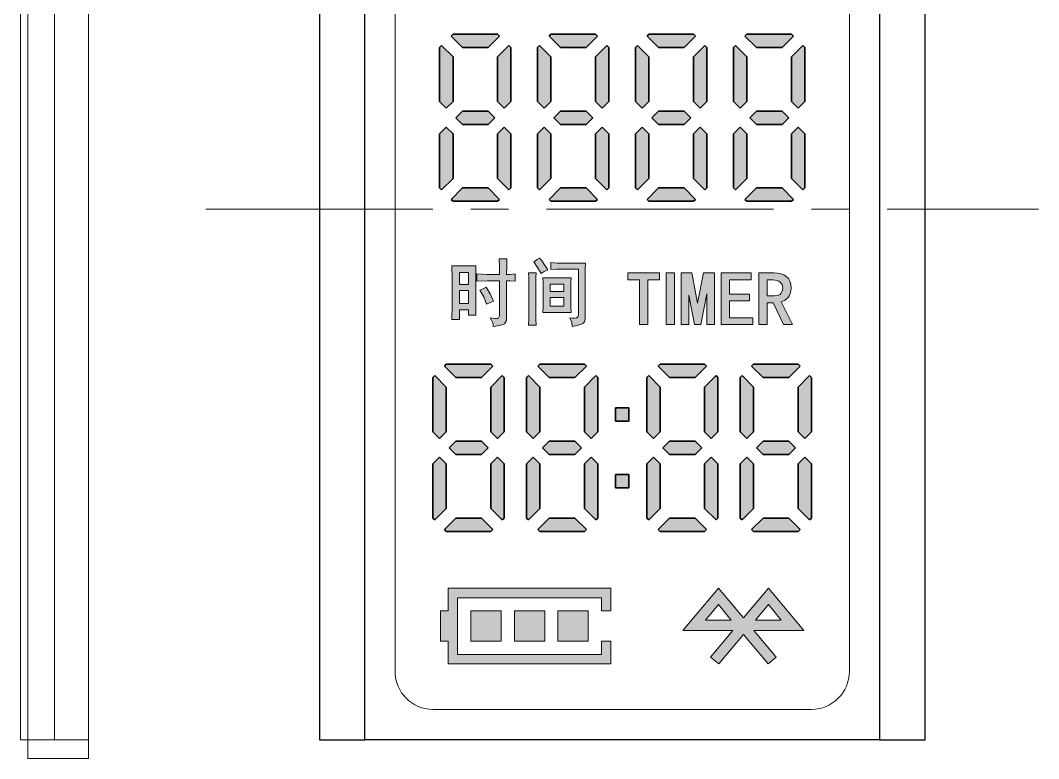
# Model space of a CAD drawing. Header units: millimetres. Extents: x -13 to 383, y -156 to 81.
# Drawn here: x 119.25 to 146.15, y 20.15 to 39.64 of the extents above; entities that cross this region are included whole.
import ezdxf

# ---------------------------------------------------------------- set-up
doc = ezdxf.new("R2010")
doc.units = ezdxf.units.MM
doc.header["$LTSCALE"] = 0.5
doc.linetypes.add('点画线', pattern=[18, 12, -2, 2, -2])
doc.layers.get('0').update_dxf_attribs({"lineweight": 18})
doc.layers.add('中心线层', color=1, linetype='点画线', lineweight=18)
doc.layers.add('粗实线层', color=7, linetype='Continuous', lineweight=35)

msp = doc.modelspace()

# ---------------------------------------------------------------- hatches: boundary and pattern name
at = {"linetype": 'Continuous', "ltscale": 0.5}
msp.add_hatch(color=4, dxfattribs=at).paths.add_polyline_path([(130.555, 24.049), (130.555, 24.507), (130.555, 24.648), (134.855, 24.648), (134.855, 24.049), (134.605, 24.049), (134.605, 24.398), (130.805, 24.398), (130.805, 23.225), (130.805, 22.9), (134.605, 22.9), (134.605, 23.249), (134.855, 23.249), (134.855, 22.65), (130.555, 22.65), (130.555, 23.249), (130.355, 23.249), (130.355, 24.049)], flags=0)
h = msp.add_hatch(color=4, dxfattribs=at)
h.paths.add_polyline_path([(137.693, 24.214), (137.693, 24.275), (137.693, 24.649), (138.353, 23.862), (139.014, 24.649), (139.014, 24.214), (138.674, 23.809), (139.014, 23.809), (139.014, 23.529), (138.633, 23.529), (139.014, 23.075), (139.014, 22.656), (139.006, 22.649), (138.353, 23.427), (137.701, 22.649), (137.693, 22.656), (137.693, 23.075), (138.074, 23.529), (137.693, 23.529), (137.693, 23.809), (138.033, 23.809)], flags=0)
h.paths.add_polyline_path([(139.353, 23.809), (139.335, 23.831), (139.014, 24.214), (139.014, 24.649), (139.953, 23.529), (139.014, 23.529), (139.014, 23.809)], flags=0)
h.paths.add_polyline_path([(136.753, 23.529), (136.898, 23.701), (137.693, 24.649), (137.693, 24.214), (137.354, 23.809), (137.693, 23.809), (137.693, 23.529)], flags=0)
h.paths.add_polyline_path([(137.486, 22.829), (137.498, 22.842), (137.693, 23.075), (137.693, 22.656)], flags=0)
h.paths.add_polyline_path([(139.014, 22.656), (139.014, 22.828), (139.014, 23.075), (139.22, 22.829)], flags=0)
h = msp.add_hatch(color=4, dxfattribs=at)
h.paths.add_polyline_path([(133.455, 23.249), (133.455, 23.758), (133.455, 24.049), (134.255, 24.049), (134.255, 23.249)], flags=0)
h.paths.add_polyline_path([(132.305, 23.249), (132.305, 23.606), (132.305, 24.049), (133.105, 24.049), (133.105, 23.249)], flags=0)
h.paths.add_polyline_path([(131.155, 23.249), (131.155, 23.584), (131.155, 24.049), (131.955, 24.049), (131.955, 23.249)], flags=0)
at = {"layer": '粗实线层', "linetype": 'Continuous'}
h = msp.add_hatch(color=4, dxfattribs=at)
h.paths.add_polyline_path([(130.932, 38.921), (130.667, 39.186), (130.631, 39.222), (130.683, 39.274), (131.859, 39.274), (131.911, 39.222), (131.61, 38.921)], flags=0)
h.paths.add_polyline_path([(131.859, 37.494), (131.859, 38.463), (131.859, 38.671), (132.161, 38.972), (132.212, 38.921), (132.212, 37.494), (132.036, 37.317)], flags=0)
h.paths.add_polyline_path([(130.932, 36.891), (130.843, 36.981), (130.756, 37.068), (130.932, 37.244), (131.61, 37.244), (131.786, 37.068), (131.61, 36.891)], flags=0)
h.paths.add_polyline_path([(130.33, 37.494), (130.33, 38.066), (130.33, 38.921), (130.382, 38.972), (130.683, 38.671), (130.683, 37.494), (130.506, 37.317)], flags=0)
h.paths.add_polyline_path([(130.33, 35.215), (130.33, 36.229), (130.33, 36.642), (130.506, 36.818), (130.683, 36.642), (130.683, 35.464), (130.382, 35.163)], flags=0)
h.paths.add_polyline_path([(130.631, 34.913), (130.805, 35.087), (130.932, 35.215), (131.61, 35.215), (131.911, 34.913), (131.859, 34.862), (130.683, 34.862)], flags=0)
h.paths.add_polyline_path([(131.859, 35.464), (131.859, 35.726), (131.859, 36.642), (132.036, 36.818), (132.212, 36.642), (132.212, 35.215), (132.161, 35.163)], flags=0)
h = msp.add_hatch(color=4, dxfattribs=at)
h.paths.add_polyline_path([(133.521, 38.921), (133.255, 39.186), (133.219, 39.222), (133.271, 39.274), (134.448, 39.274), (134.499, 39.222), (134.198, 38.921)], flags=0)
h.paths.add_polyline_path([(134.448, 37.494), (134.448, 38.463), (134.448, 38.671), (134.749, 38.972), (134.801, 38.921), (134.801, 37.494), (134.624, 37.317)], flags=0)
h.paths.add_polyline_path([(133.521, 36.891), (133.431, 36.981), (133.344, 37.068), (133.521, 37.244), (134.198, 37.244), (134.374, 37.068), (134.198, 36.891)], flags=0)
h.paths.add_polyline_path([(132.918, 37.494), (132.918, 38.066), (132.918, 38.921), (132.97, 38.972), (133.271, 38.671), (133.271, 37.494), (133.095, 37.317)], flags=0)
h.paths.add_polyline_path([(132.918, 35.215), (132.918, 36.229), (132.918, 36.642), (133.095, 36.818), (133.271, 36.642), (133.271, 35.464), (132.97, 35.163)], flags=0)
h.paths.add_polyline_path([(133.219, 34.913), (133.393, 35.087), (133.521, 35.215), (134.198, 35.215), (134.499, 34.913), (134.448, 34.862), (133.271, 34.862)], flags=0)
h.paths.add_polyline_path([(134.448, 35.464), (134.448, 35.726), (134.448, 36.642), (134.624, 36.818), (134.801, 36.642), (134.801, 35.215), (134.749, 35.163)], flags=0)
h = msp.add_hatch(color=4, dxfattribs=at)
h.paths.add_polyline_path([(136.786, 38.921), (137.051, 39.186), (137.087, 39.222), (137.036, 39.274), (135.859, 39.274), (135.808, 39.222), (136.109, 38.921)], flags=0)
h.paths.add_polyline_path([(135.859, 37.494), (135.859, 38.463), (135.859, 38.671), (135.558, 38.972), (135.506, 38.921), (135.506, 37.494), (135.683, 37.317)], flags=0)
h.paths.add_polyline_path([(136.786, 36.891), (136.876, 36.981), (136.963, 37.068), (136.786, 37.244), (136.109, 37.244), (135.932, 37.068), (136.109, 36.891)], flags=0)
h.paths.add_polyline_path([(137.389, 37.494), (137.389, 38.066), (137.389, 38.921), (137.337, 38.972), (137.036, 38.671), (137.036, 37.494), (137.212, 37.317)], flags=0)
h.paths.add_polyline_path([(137.389, 35.215), (137.389, 36.229), (137.389, 36.642), (137.212, 36.818), (137.036, 36.642), (137.036, 35.464), (137.337, 35.163)], flags=0)
h.paths.add_polyline_path([(137.087, 34.913), (136.913, 35.087), (136.786, 35.215), (136.109, 35.215), (135.808, 34.913), (135.859, 34.862), (137.036, 34.862)], flags=0)
h.paths.add_polyline_path([(135.859, 35.464), (135.859, 35.726), (135.859, 36.642), (135.683, 36.818), (135.506, 36.642), (135.506, 35.215), (135.558, 35.163)], flags=0)
h = msp.add_hatch(color=4, dxfattribs=at)
h.paths.add_polyline_path([(139.374, 38.921), (139.64, 39.186), (139.676, 39.222), (139.624, 39.274), (138.448, 39.274), (138.396, 39.222), (138.697, 38.921)], flags=0)
h.paths.add_polyline_path([(138.448, 37.494), (138.448, 38.463), (138.448, 38.671), (138.146, 38.972), (138.095, 38.921), (138.095, 37.494), (138.271, 37.317)], flags=0)
h.paths.add_polyline_path([(139.374, 36.891), (139.464, 36.981), (139.551, 37.068), (139.374, 37.244), (138.697, 37.244), (138.521, 37.068), (138.697, 36.891)], flags=0)
h.paths.add_polyline_path([(139.977, 37.494), (139.977, 38.066), (139.977, 38.921), (139.925, 38.972), (139.624, 38.671), (139.624, 37.494), (139.801, 37.317)], flags=0)
h.paths.add_polyline_path([(139.977, 35.215), (139.977, 36.229), (139.977, 36.642), (139.801, 36.818), (139.624, 36.642), (139.624, 35.464), (139.925, 35.163)], flags=0)
h.paths.add_polyline_path([(139.676, 34.913), (139.502, 35.087), (139.374, 35.215), (138.697, 35.215), (138.396, 34.913), (138.448, 34.862), (139.624, 34.862)], flags=0)
h.paths.add_polyline_path([(138.448, 35.464), (138.448, 35.726), (138.448, 36.642), (138.271, 36.818), (138.095, 36.642), (138.095, 35.215), (138.146, 35.163)], flags=0)
h = msp.add_hatch(color=4, dxfattribs=at)
h.paths.add_polyline_path([(133.445, 32.676), (133.445, 32.706), (133.445, 32.838), (133.804, 32.838), (133.796, 32.7), (133.796, 32.576), (133.796, 32.184), (133.796, 32.068), (133.804, 31.93), (133.445, 31.93), (133.445, 32.091), (133.611, 32.091), (133.611, 32.322), (133.445, 32.322), (133.445, 32.484), (133.611, 32.484), (133.611, 32.676)], flags=0)
h.paths.add_polyline_path([(133.064, 32.576), (133.064, 32.7), (133.057, 32.838), (133.445, 32.838), (133.445, 32.676), (133.249, 32.676), (133.249, 32.484), (133.445, 32.484), (133.445, 32.322), (133.249, 32.322), (133.249, 32.091), (133.445, 32.091), (133.445, 31.93), (133.057, 31.93), (133.064, 32.076), (133.064, 32.191)], flags=0)
h.paths.add_polyline_path([(133.01, 32.954), (132.927, 33.1), (132.918, 33.115), (132.818, 33.262), (132.903, 33.323), (132.972, 33.362), (133.018, 33.308), (133.064, 33.239), (133.118, 33.154), (133.188, 33.054), (133.095, 33.008)], flags=0)
h.paths.add_polyline_path([(133.265, 33.061), (133.265, 33.142), (133.265, 33.246), (133.426, 33.231), (133.445, 33.231), (133.445, 33.069), (133.426, 33.069)], flags=0)
h.paths.add_polyline_path([(133.445, 33.069), (133.445, 33.135), (133.445, 33.231), (133.588, 33.231), (134.181, 33.231), (134.173, 33.085), (134.173, 32.931), (134.173, 31.829), (134.173, 31.752), (134.158, 31.691), (134.127, 31.645), (134.081, 31.614), (133.965, 31.583), (133.834, 31.56), (133.819, 31.668), (133.773, 31.783), (133.842, 31.776), (133.896, 31.776), (133.934, 31.783), (133.958, 31.783), (133.981, 31.814), (133.996, 31.868), (133.996, 33.069), (133.596, 33.069)], flags=0)
h.paths.add_polyline_path([(132.687, 31.922), (132.687, 32.686), (132.687, 32.7), (132.687, 32.846), (132.679, 32.977), (132.88, 32.977), (132.872, 32.861), (132.872, 32.746), (132.872, 31.914), (132.872, 31.752), (132.88, 31.591), (132.679, 31.591), (132.687, 31.76)], flags=0)
h = msp.add_hatch(color=4, dxfattribs=at)
h.paths.add_polyline_path([(131.909, 32.931), (131.909, 33.086), (131.909, 33.138), (131.902, 33.346), (132.102, 33.346), (132.102, 33.146), (132.094, 32.931), (132.194, 32.931), (132.325, 32.946), (132.325, 32.753), (132.194, 32.761), (132.094, 32.761), (132.094, 31.768), (132.094, 31.714), (132.071, 31.668), (132.04, 31.629), (132.002, 31.606), (131.948, 31.591), (131.886, 31.583), (131.817, 31.568), (131.74, 31.56), (131.74, 31.614), (131.725, 31.668), (131.701, 31.722), (131.663, 31.783), (131.74, 31.776), (131.794, 31.768), (131.84, 31.768), (131.863, 31.768), (131.886, 31.776), (131.894, 31.791), (131.902, 31.814), (131.909, 31.845), (131.909, 32.761), (131.594, 32.761), (131.309, 32.753), (131.309, 32.946), (131.44, 32.938), (131.578, 32.931), (131.74, 32.931)], flags=0)
h.paths.add_polyline_path([(131.494, 32.338), (131.469, 32.382), (131.393, 32.515), (131.478, 32.553), (131.563, 32.599), (131.663, 32.415), (131.755, 32.222), (131.663, 32.191), (131.571, 32.145)], flags=0)
h.paths.add_polyline_path([(131.093, 32.669), (131.093, 32.941), (131.093, 32.984), (130.958, 32.984), (130.958, 33.154), (131.286, 33.154), (131.286, 33.008), (131.286, 32.846), (131.286, 32.676), (131.286, 32.484), (131.286, 32.291), (131.286, 32.13), (131.286, 31.983), (131.286, 31.853), (131.093, 31.853), (131.093, 31.999), (130.958, 31.999), (130.958, 32.168), (131.093, 32.168), (131.093, 32.507), (130.958, 32.507), (130.958, 32.669)], flags=0)
h.paths.add_polyline_path([(130.662, 32.815), (130.658, 32.997), (130.654, 33.154), (130.958, 33.154), (130.958, 32.984), (130.854, 32.984), (130.854, 32.669), (130.958, 32.669), (130.958, 32.507), (130.854, 32.507), (130.854, 32.168), (130.958, 32.168), (130.958, 31.999), (130.854, 31.999), (130.854, 31.745), (130.654, 31.745), (130.662, 32.114), (130.662, 32.469)], flags=0)
h = msp.add_hatch(color=4, dxfattribs=at)
h.paths.add_polyline_path([(139.384, 32.514), (139.391, 32.572), (139.392, 32.577), (139.384, 32.617), (139.376, 32.664), (139.352, 32.696), (139.329, 32.728), (139.289, 32.751), (139.25, 32.775), (139.194, 32.783), (139.171, 32.786), (139.171, 32.972), (139.258, 32.965), (139.344, 32.949), (139.423, 32.917), (139.487, 32.878), (139.542, 32.822), (139.582, 32.751), (139.605, 32.672), (139.613, 32.57), (139.605, 32.498), (139.589, 32.427), (139.566, 32.364), (139.526, 32.317), (139.439, 32.246), (139.352, 32.206), (139.653, 31.606), (139.416, 31.606), (139.171, 32.116), (139.171, 32.364), (139.179, 32.364), (139.258, 32.372), (139.321, 32.404), (139.352, 32.435), (139.368, 32.475)], flags=0)
h.paths.add_polyline_path([(138.76, 31.606), (138.76, 32.282), (138.76, 32.972), (139.171, 32.972), (139.171, 32.786), (139.131, 32.791), (138.981, 32.791), (138.981, 32.364), (139.171, 32.364), (139.171, 32.116), (139.139, 32.182), (138.981, 32.182), (138.981, 31.606)], flags=0)
h.paths.add_polyline_path([(137.764, 31.606), (137.764, 32.292), (137.764, 32.972), (138.562, 32.972), (138.562, 32.791), (137.985, 32.791), (137.985, 32.411), (138.515, 32.411), (138.515, 32.23), (137.985, 32.23), (137.985, 31.787), (138.602, 31.787), (138.602, 31.606)], flags=0)
h.paths.add_polyline_path([(137.385, 31.606), (137.385, 32.364), (137.385, 32.423), (137.374, 32.364), (137.227, 31.606), (137.061, 31.606), (136.914, 32.364), (136.911, 32.382), (136.914, 32.364), (136.911, 31.606), (136.706, 31.606), (136.706, 32.364), (136.706, 32.972), (136.99, 32.972), (137.107, 32.364), (137.144, 32.173), (137.181, 32.364), (137.298, 32.972), (137.59, 32.972), (137.59, 31.606)], flags=0)
h.paths.add_polyline_path([(136.311, 31.606), (136.311, 32.396), (136.311, 32.972), (136.532, 32.972), (136.532, 31.606)], flags=0)
h.paths.add_polyline_path([(135.608, 31.606), (135.608, 32.427), (135.608, 32.791), (135.3, 32.791), (135.3, 32.972), (136.137, 32.972), (136.137, 32.791), (135.829, 32.791), (135.829, 31.606)], flags=0)
h = msp.add_hatch(color=4, dxfattribs=at)
h.paths.add_polyline_path([(130.756, 30.207), (130.491, 30.472), (130.455, 30.508), (130.506, 30.56), (131.683, 30.56), (131.735, 30.508), (131.433, 30.207)], flags=0)
h.paths.add_polyline_path([(131.683, 28.78), (131.683, 29.749), (131.683, 29.957), (131.984, 30.259), (132.036, 30.207), (132.036, 28.78), (131.859, 28.604)], flags=0)
h.paths.add_polyline_path([(130.756, 28.178), (130.666, 28.267), (130.579, 28.354), (130.756, 28.531), (131.433, 28.531), (131.61, 28.354), (131.433, 28.178)], flags=0)
h.paths.add_polyline_path([(130.153, 28.78), (130.153, 29.352), (130.153, 30.207), (130.205, 30.259), (130.506, 29.957), (130.506, 28.78), (130.33, 28.604)], flags=0)
h.paths.add_polyline_path([(130.153, 26.501), (130.153, 27.516), (130.153, 27.928), (130.33, 28.105), (130.506, 27.928), (130.506, 26.751), (130.205, 26.449)], flags=0)
h.paths.add_polyline_path([(130.455, 26.2), (130.629, 26.374), (130.756, 26.501), (131.433, 26.501), (131.735, 26.2), (131.683, 26.148), (130.506, 26.148)], flags=0)
h.paths.add_polyline_path([(131.683, 26.751), (131.683, 27.012), (131.683, 27.928), (131.859, 28.105), (132.036, 27.928), (132.036, 26.501), (131.984, 26.449)], flags=0)
h = msp.add_hatch(color=4, dxfattribs=at)
h.paths.add_polyline_path([(133.227, 30.207), (132.961, 30.472), (132.925, 30.508), (132.977, 30.56), (134.153, 30.56), (134.205, 30.508), (133.904, 30.207)], flags=0)
h.paths.add_polyline_path([(134.153, 28.78), (134.153, 29.749), (134.153, 29.957), (134.455, 30.259), (134.506, 30.207), (134.506, 28.78), (134.33, 28.604)], flags=0)
h.paths.add_polyline_path([(133.227, 28.178), (133.137, 28.267), (133.05, 28.354), (133.227, 28.531), (133.904, 28.531), (134.08, 28.354), (133.904, 28.178)], flags=0)
h.paths.add_polyline_path([(132.624, 28.78), (132.624, 29.352), (132.624, 30.207), (132.676, 30.259), (132.977, 29.957), (132.977, 28.78), (132.801, 28.604)], flags=0)
h.paths.add_polyline_path([(132.624, 26.501), (132.624, 27.516), (132.624, 27.928), (132.801, 28.105), (132.977, 27.928), (132.977, 26.751), (132.676, 26.449)], flags=0)
h.paths.add_polyline_path([(132.925, 26.2), (133.099, 26.374), (133.227, 26.501), (133.904, 26.501), (134.205, 26.2), (134.153, 26.148), (132.977, 26.148)], flags=0)
h.paths.add_polyline_path([(134.153, 26.751), (134.153, 27.012), (134.153, 27.928), (134.33, 28.105), (134.506, 27.928), (134.506, 26.501), (134.455, 26.449)], flags=0)
h = msp.add_hatch(color=4, dxfattribs=at)
h.paths.add_polyline_path([(137.08, 30.207), (137.346, 30.472), (137.382, 30.508), (137.33, 30.56), (136.153, 30.56), (136.102, 30.508), (136.403, 30.207)], flags=0)
h.paths.add_polyline_path([(136.153, 28.78), (136.153, 29.749), (136.153, 29.957), (135.852, 30.259), (135.801, 30.207), (135.801, 28.78), (135.977, 28.604)], flags=0)
h.paths.add_polyline_path([(137.08, 28.178), (137.17, 28.267), (137.257, 28.354), (137.08, 28.531), (136.403, 28.531), (136.227, 28.354), (136.403, 28.178)], flags=0)
h.paths.add_polyline_path([(137.683, 28.78), (137.683, 29.352), (137.683, 30.207), (137.631, 30.259), (137.33, 29.957), (137.33, 28.78), (137.506, 28.604)], flags=0)
h.paths.add_polyline_path([(137.683, 26.501), (137.683, 27.516), (137.683, 27.928), (137.506, 28.105), (137.33, 27.928), (137.33, 26.751), (137.631, 26.449)], flags=0)
h.paths.add_polyline_path([(137.382, 26.2), (137.208, 26.374), (137.08, 26.501), (136.403, 26.501), (136.102, 26.2), (136.153, 26.148), (137.33, 26.148)], flags=0)
h.paths.add_polyline_path([(136.153, 26.751), (136.153, 27.012), (136.153, 27.928), (135.977, 28.105), (135.801, 27.928), (135.801, 26.501), (135.852, 26.449)], flags=0)
h = msp.add_hatch(color=4, dxfattribs=at)
h.paths.add_polyline_path([(139.551, 30.207), (139.816, 30.472), (139.852, 30.508), (139.801, 30.56), (138.624, 30.56), (138.572, 30.508), (138.874, 30.207)], flags=0)
h.paths.add_polyline_path([(138.624, 28.78), (138.624, 29.749), (138.624, 29.957), (138.323, 30.259), (138.271, 30.207), (138.271, 28.78), (138.448, 28.604)], flags=0)
h.paths.add_polyline_path([(139.551, 28.178), (139.64, 28.267), (139.727, 28.354), (139.551, 28.531), (138.874, 28.531), (138.697, 28.354), (138.874, 28.178)], flags=0)
h.paths.add_polyline_path([(140.153, 28.78), (140.153, 29.352), (140.153, 30.207), (140.102, 30.259), (139.801, 29.957), (139.801, 28.78), (139.977, 28.604)], flags=0)
h.paths.add_polyline_path([(140.153, 26.501), (140.153, 27.516), (140.153, 27.928), (139.977, 28.105), (139.801, 27.928), (139.801, 26.751), (140.102, 26.449)], flags=0)
h.paths.add_polyline_path([(139.852, 26.2), (139.678, 26.374), (139.551, 26.501), (138.874, 26.501), (138.572, 26.2), (138.624, 26.148), (139.801, 26.148)], flags=0)
h.paths.add_polyline_path([(138.624, 26.751), (138.624, 27.012), (138.624, 27.928), (138.448, 28.105), (138.271, 27.928), (138.271, 26.501), (138.323, 26.449)], flags=0)
for points in [[(134.977, 29.06), (134.977, 29.323), (134.977, 29.413), (135.33, 29.413), (135.33, 29.06)], [(134.977, 27.295), (134.977, 27.573), (134.977, 27.648), (135.33, 27.648), (135.33, 27.295)]]:
    msp.add_hatch(color=4, dxfattribs=at).paths.add_polyline_path(points, flags=0)

# ---------------------------------------------------------------- linework, layer by layer
at = {"color": 4, "linetype": 'Continuous', "ltscale": 0.5}
for p, q in [((119.253, 48.65), (119.253, 20.65)), ((119.453, 20.65), (119.453, 48.65)), ((120.153, 48.65), (120.153, 20.65)), ((121.053, 20.15), (121.053, 48.65)), ((130.555, 24.049), (130.555, 24.648)), ((134.855, 24.049), (134.855, 24.648)), ((137.693, 24.649), (136.753, 23.529)), ((137.693, 24.649), (138.353, 23.862)), ((139.014, 24.649), (138.353, 23.862)), ((139.014, 24.649), (139.953, 23.529)), ((130.805, 23.225), (130.805, 24.398)), ((130.805, 24.398), (134.605, 24.398)), ((134.605, 24.049), (134.605, 24.398)), ((137.693, 24.214), (137.354, 23.809)), ((137.693, 24.214), (138.033, 23.809)), ((139.014, 24.214), (138.674, 23.809)), ((139.014, 24.214), (139.353, 23.809)), ((130.355, 24.049), (130.555, 24.049)), ((131.155, 23.249), (131.155, 24.049)), ((131.155, 24.049), (131.955, 24.049)), ((131.955, 23.249), (131.955, 24.049)), ((132.305, 23.249), (132.305, 24.049)), ((132.305, 24.049), (133.105, 24.049)), ((133.105, 23.249), (133.105, 24.049)), ((133.455, 23.249), (133.455, 24.049)), ((133.455, 24.049), (134.255, 24.049)), ((134.255, 23.249), (134.255, 24.049)), ((134.605, 24.049), (134.855, 24.049)), ((137.354, 23.809), (138.033, 23.809)), ((139.353, 23.809), (138.674, 23.809)), ((136.753, 23.529), (138.074, 23.529)), ((138.074, 23.529), (137.486, 22.829)), ((138.353, 23.427), (137.701, 22.649)), ((138.353, 23.427), (139.006, 22.649)), ((138.633, 23.529), (139.22, 22.829)), ((139.953, 23.529), (138.633, 23.529)), ((130.355, 23.249), (130.555, 23.249)), ((130.555, 23.249), (130.555, 22.65)), ((130.805, 23.225), (130.805, 22.9)), ((131.155, 23.249), (131.955, 23.249)), ((132.305, 23.249), (133.105, 23.249)), ((133.455, 23.249), (134.255, 23.249)), ((134.605, 23.249), (134.855, 23.249)), ((134.605, 23.249), (134.605, 22.9)), ((134.855, 23.249), (134.855, 22.65)), ((130.805, 22.9), (134.605, 22.9)), ((137.701, 22.649), (137.486, 22.829)), ((139.006, 22.649), (139.22, 22.829)), ((119.253, 20.65), (121.053, 20.65)), ((119.453, 20.65), (119.453, 20.15)), ((119.453, 20.15), (121.053, 20.15))]:
    msp.add_line(p, q, dxfattribs=at)
at = {"color": 4, "linetype": 'Continuous', "lineweight": 25}
for p, q in [((127.153, 48.65), (127.153, 20.65)), ((128.353, 20.65), (128.353, 48.65)), ((141.953, 48.65), (141.953, 20.65)), ((143.153, 20.65), (143.153, 48.65)), ((127.153, 20.65), (128.353, 20.65)), ((141.953, 20.65), (128.353, 20.65)), ((141.953, 20.65), (143.153, 20.65))]:
    msp.add_line(p, q, dxfattribs=at)
at = {"color": 4, "ltscale": 0.5}
for p, q in [((127.153, 20.65), (127.153, 48.65)), ((128.353, 20.65), (128.353, 48.65)), ((141.953, 20.65), (141.953, 48.65)), ((143.153, 48.65), (143.153, 20.65)), ((129.153, 22.45), (129.153, 46.85)), ((141.153, 22.45), (141.153, 46.85)), ((140.153, 21.45), (130.153, 21.45)), ((143.153, 20.65), (127.153, 20.65))]:
    msp.add_line(p, q, dxfattribs=at)
at = {"color": 4}
for p, q in [((130.555, 24.648), (134.855, 24.648)), ((130.355, 23.249), (130.355, 24.049)), ((130.555, 22.65), (134.855, 22.65))]:
    msp.add_line(p, q, dxfattribs=at)
at = {"color": 4, "lineweight": 0}
for points in [[(132.818, 33.262), (132.903, 33.323), (132.972, 33.362), (133.018, 33.308), (133.064, 33.239), (133.118, 33.154), (133.188, 33.054), (133.095, 33.008), (133.01, 32.954), (132.918, 33.115), (132.818, 33.262)], [(130.654, 33.154), (131.286, 33.154), (131.286, 33.008), (131.286, 32.846), (131.286, 32.676), (131.286, 32.484), (131.286, 32.291), (131.286, 32.13), (131.286, 31.983), (131.286, 31.853), (131.093, 31.853), (131.093, 31.999), (130.854, 31.999), (130.854, 31.745), (130.654, 31.745), (130.662, 32.114), (130.662, 32.469), (130.662, 32.815), (130.654, 33.154)], [(131.309, 32.946), (131.44, 32.938), (131.578, 32.931), (131.74, 32.931), (131.909, 32.931), (131.909, 33.138), (131.902, 33.346), (132.102, 33.346), (132.102, 33.146), (132.094, 32.931), (132.194, 32.931), (132.325, 32.946), (132.325, 32.753), (132.194, 32.761), (132.094, 32.761), (132.094, 31.768), (132.094, 31.714), (132.071, 31.668), (132.04, 31.629), (132.002, 31.606), (131.948, 31.591), (131.886, 31.583), (131.817, 31.568), (131.74, 31.56), (131.74, 31.614), (131.725, 31.668), (131.701, 31.722), (131.663, 31.783), (131.74, 31.776), (131.794, 31.768), (131.84, 31.768), (131.863, 31.768), (131.886, 31.776), (131.894, 31.791), (131.902, 31.814), (131.909, 31.845), (131.909, 32.761), (131.594, 32.761), (131.309, 32.753), (131.309, 32.946)], [(133.265, 33.246), (133.426, 33.231), (133.588, 33.231), (134.181, 33.231), (134.173, 33.085), (134.173, 32.931), (134.173, 31.829), (134.173, 31.752), (134.158, 31.691), (134.127, 31.645), (134.081, 31.614), (133.965, 31.583), (133.834, 31.56), (133.819, 31.668), (133.773, 31.783), (133.842, 31.776), (133.896, 31.776), (133.934, 31.783), (133.958, 31.783), (133.981, 31.814), (133.996, 31.868), (133.996, 33.069), (133.596, 33.069), (133.426, 33.069), (133.265, 33.061), (133.265, 33.246)], [(130.854, 32.984), (130.854, 32.669), (131.093, 32.669), (131.093, 32.984), (130.854, 32.984)], [(132.872, 31.914), (132.872, 31.752), (132.88, 31.591), (132.679, 31.591), (132.687, 31.76), (132.687, 31.922), (132.687, 32.7), (132.687, 32.846), (132.679, 32.977), (132.88, 32.977), (132.872, 32.861), (132.872, 32.746), (132.872, 31.914)], [(133.057, 32.838), (133.804, 32.838), (133.796, 32.7), (133.796, 32.576), (133.796, 32.184), (133.796, 32.068), (133.804, 31.93), (133.057, 31.93), (133.064, 32.076), (133.064, 32.191), (133.064, 32.576), (133.064, 32.7), (133.057, 32.838)], [(136.137, 32.791), (135.829, 32.791), (135.829, 31.606), (135.608, 31.606), (135.608, 32.791), (135.3, 32.791), (135.3, 32.972), (136.137, 32.972), (136.137, 32.791)], [(139.653, 31.606), (139.416, 31.606), (139.139, 32.182), (138.981, 32.182), (138.981, 31.606), (138.76, 31.606), (138.76, 32.972), (139.171, 32.972), (139.258, 32.965), (139.344, 32.949), (139.423, 32.917), (139.487, 32.878), (139.542, 32.822), (139.582, 32.751), (139.605, 32.672), (139.613, 32.57), (139.605, 32.498), (139.589, 32.427), (139.566, 32.364), (139.526, 32.317), (139.439, 32.246), (139.352, 32.206), (139.653, 31.606)], [(131.393, 32.515), (131.478, 32.553), (131.563, 32.599), (131.663, 32.415), (131.755, 32.222), (131.663, 32.191), (131.571, 32.145), (131.494, 32.338), (131.393, 32.515)], [(133.249, 32.676), (133.249, 32.484), (133.611, 32.484), (133.611, 32.676), (133.249, 32.676)], [(139.392, 32.577), (139.384, 32.617), (139.376, 32.664), (139.352, 32.696), (139.329, 32.728), (139.289, 32.751), (139.25, 32.775), (139.194, 32.783), (139.131, 32.791), (138.981, 32.791), (138.981, 32.364), (139.179, 32.364), (139.258, 32.372), (139.321, 32.404), (139.352, 32.435), (139.368, 32.475), (139.384, 32.514), (139.392, 32.577)], [(130.854, 32.507), (130.854, 32.168), (131.093, 32.168), (131.093, 32.507), (130.854, 32.507)], [(133.249, 32.322), (133.249, 32.091), (133.611, 32.091), (133.611, 32.322), (133.249, 32.322)]]:
    msp.add_lwpolyline(points, dxfattribs=at)
for points in [[(136.311, 32.972), (136.532, 32.972), (136.532, 31.606), (136.311, 31.606)], [(137.385, 32.423), (137.227, 31.606), (137.061, 31.606), (136.911, 32.382), (136.911, 31.606), (136.706, 31.606), (136.706, 32.972), (136.99, 32.972), (137.144, 32.173), (137.298, 32.972), (137.59, 32.972), (137.59, 31.606), (137.385, 31.606)], [(137.764, 32.972), (138.562, 32.972), (138.562, 32.791), (137.985, 32.791), (137.985, 32.411), (138.515, 32.411), (138.515, 32.23), (137.985, 32.23), (137.985, 31.787), (138.602, 31.787), (138.602, 31.606), (137.764, 31.606)]]:
    msp.add_lwpolyline(points, close=True, dxfattribs=at)
at = {"color": 4, "linetype": 'Continuous', "ltscale": 0.5}
for centre, start, end in [((130.153, 22.45), 180, 270), ((140.153, 22.45), 270, 0)]:
    msp.add_arc(centre, 1, start, end, dxfattribs=at)
at = {"layer": '中心线层'}
msp.add_line((124.153, 34.65), (146.153, 34.65), dxfattribs=at)
at = {"layer": '粗实线层', "color": 4, "linetype": 'Continuous'}
for p, q in [((130.683, 39.274), (130.631, 39.222)), ((130.631, 39.222), (130.932, 38.921)), ((131.859, 39.274), (130.683, 39.274)), ((131.911, 39.222), (131.61, 38.921)), ((131.859, 39.274), (131.911, 39.222)), ((133.271, 39.274), (133.219, 39.222)), ((133.219, 39.222), (133.521, 38.921)), ((134.448, 39.274), (133.271, 39.274)), ((134.499, 39.222), (134.198, 38.921)), ((134.448, 39.274), (134.499, 39.222)), ((135.859, 39.274), (135.808, 39.222)), ((135.808, 39.222), (136.109, 38.921)), ((135.859, 39.274), (137.036, 39.274)), ((137.087, 39.222), (136.786, 38.921)), ((137.036, 39.274), (137.087, 39.222)), ((138.448, 39.274), (138.396, 39.222)), ((138.396, 39.222), (138.697, 38.921)), ((138.448, 39.274), (139.624, 39.274)), ((139.676, 39.222), (139.374, 38.921)), ((139.624, 39.274), (139.676, 39.222)), ((130.382, 38.972), (130.33, 38.921)), ((130.33, 38.921), (130.33, 37.494)), ((130.382, 38.972), (130.683, 38.671)), ((131.61, 38.921), (130.932, 38.921)), ((132.161, 38.972), (131.859, 38.671)), ((132.161, 38.972), (132.212, 38.921)), ((132.212, 38.921), (132.212, 37.494)), ((132.97, 38.972), (132.918, 38.921)), ((132.918, 38.921), (132.918, 37.494)), ((132.97, 38.972), (133.271, 38.671)), ((134.198, 38.921), (133.521, 38.921)), ((134.749, 38.972), (134.448, 38.671)), ((134.749, 38.972), (134.801, 38.921)), ((134.801, 38.921), (134.801, 37.494)), ((135.558, 38.972), (135.506, 38.921)), ((135.506, 38.921), (135.506, 37.494)), ((135.558, 38.972), (135.859, 38.671)), ((136.109, 38.921), (136.786, 38.921)), ((137.337, 38.972), (137.036, 38.671)), ((137.337, 38.972), (137.389, 38.921)), ((137.389, 38.921), (137.389, 37.494)), ((138.146, 38.972), (138.095, 38.921)), ((138.095, 38.921), (138.095, 37.494)), ((138.146, 38.972), (138.448, 38.671)), ((138.697, 38.921), (139.374, 38.921)), ((139.925, 38.972), (139.624, 38.671)), ((139.925, 38.972), (139.977, 38.921)), ((139.977, 38.921), (139.977, 37.494)), ((130.683, 38.671), (130.683, 37.494)), ((131.859, 38.671), (131.859, 37.494)), ((133.271, 38.671), (133.271, 37.494)), ((134.448, 38.671), (134.448, 37.494)), ((135.859, 38.671), (135.859, 37.494)), ((137.036, 38.671), (137.036, 37.494)), ((138.448, 38.671), (138.448, 37.494)), ((139.624, 38.671), (139.624, 37.494)), ((130.33, 37.494), (130.506, 37.317)), ((130.683, 37.494), (130.506, 37.317)), ((131.859, 37.494), (132.036, 37.317)), ((132.212, 37.494), (132.036, 37.317)), ((132.918, 37.494), (133.095, 37.317)), ((133.271, 37.494), (133.095, 37.317)), ((134.448, 37.494), (134.624, 37.317)), ((134.801, 37.494), (134.624, 37.317)), ((135.506, 37.494), (135.683, 37.317)), ((135.859, 37.494), (135.683, 37.317)), ((137.036, 37.494), (137.212, 37.317)), ((137.389, 37.494), (137.212, 37.317)), ((138.095, 37.494), (138.271, 37.317)), ((138.448, 37.494), (138.271, 37.317)), ((139.624, 37.494), (139.801, 37.317)), ((139.977, 37.494), (139.801, 37.317)), ((130.932, 37.244), (130.756, 37.068)), ((131.61, 37.244), (130.932, 37.244)), ((131.61, 37.244), (131.786, 37.068)), ((133.521, 37.244), (133.344, 37.068)), ((134.198, 37.244), (133.521, 37.244)), ((134.198, 37.244), (134.374, 37.068)), ((136.109, 37.244), (135.932, 37.068)), ((136.109, 37.244), (136.786, 37.244)), ((136.786, 37.244), (136.963, 37.068)), ((138.697, 37.244), (138.521, 37.068)), ((138.697, 37.244), (139.374, 37.244)), ((139.374, 37.244), (139.551, 37.068)), ((130.932, 36.891), (130.756, 37.068)), ((131.61, 36.891), (130.932, 36.891)), ((131.61, 36.891), (131.786, 37.068)), ((133.521, 36.891), (133.344, 37.068)), ((134.198, 36.891), (133.521, 36.891)), ((134.198, 36.891), (134.374, 37.068)), ((136.109, 36.891), (135.932, 37.068)), ((136.109, 36.891), (136.786, 36.891)), ((136.786, 36.891), (136.963, 37.068)), ((138.697, 36.891), (138.521, 37.068)), ((138.697, 36.891), (139.374, 36.891)), ((139.374, 36.891), (139.551, 37.068)), ((130.33, 36.642), (130.506, 36.818)), ((130.33, 35.215), (130.33, 36.642)), ((130.683, 36.642), (130.506, 36.818)), ((130.683, 35.464), (130.683, 36.642)), ((131.859, 36.642), (132.036, 36.818)), ((131.859, 35.464), (131.859, 36.642)), ((132.212, 36.642), (132.036, 36.818)), ((132.212, 35.215), (132.212, 36.642)), ((132.918, 36.642), (133.095, 36.818)), ((132.918, 35.215), (132.918, 36.642)), ((133.271, 36.642), (133.095, 36.818)), ((133.271, 35.464), (133.271, 36.642)), ((134.448, 36.642), (134.624, 36.818)), ((134.448, 35.464), (134.448, 36.642)), ((134.801, 36.642), (134.624, 36.818)), ((134.801, 35.215), (134.801, 36.642)), ((135.506, 36.642), (135.683, 36.818)), ((135.506, 35.215), (135.506, 36.642)), ((135.859, 36.642), (135.683, 36.818)), ((135.859, 35.464), (135.859, 36.642)), ((137.036, 36.642), (137.212, 36.818)), ((137.036, 35.464), (137.036, 36.642)), ((137.389, 36.642), (137.212, 36.818)), ((137.389, 35.215), (137.389, 36.642)), ((138.095, 36.642), (138.271, 36.818)), ((138.095, 35.215), (138.095, 36.642)), ((138.448, 36.642), (138.271, 36.818)), ((138.448, 35.464), (138.448, 36.642)), ((139.624, 36.642), (139.801, 36.818)), ((139.624, 35.464), (139.624, 36.642)), ((139.977, 36.642), (139.801, 36.818)), ((139.977, 35.215), (139.977, 36.642)), ((130.382, 35.163), (130.683, 35.464)), ((132.161, 35.163), (131.859, 35.464)), ((132.97, 35.163), (133.271, 35.464)), ((134.749, 35.163), (134.448, 35.464)), ((135.558, 35.163), (135.859, 35.464)), ((137.337, 35.163), (137.036, 35.464)), ((138.146, 35.163), (138.448, 35.464)), ((139.925, 35.163), (139.624, 35.464)), ((130.382, 35.163), (130.33, 35.215)), ((130.631, 34.913), (130.932, 35.215)), ((131.61, 35.215), (130.932, 35.215)), ((131.911, 34.913), (131.61, 35.215)), ((132.161, 35.163), (132.212, 35.215)), ((132.97, 35.163), (132.918, 35.215)), ((133.219, 34.913), (133.521, 35.215)), ((134.198, 35.215), (133.521, 35.215)), ((134.499, 34.913), (134.198, 35.215)), ((134.749, 35.163), (134.801, 35.215)), ((135.558, 35.163), (135.506, 35.215)), ((135.808, 34.913), (136.109, 35.215)), ((136.109, 35.215), (136.786, 35.215)), ((137.087, 34.913), (136.786, 35.215)), ((137.337, 35.163), (137.389, 35.215)), ((138.146, 35.163), (138.095, 35.215)), ((138.396, 34.913), (138.697, 35.215)), ((138.697, 35.215), (139.374, 35.215)), ((139.676, 34.913), (139.374, 35.215)), ((139.925, 35.163), (139.977, 35.215)), ((130.683, 34.862), (130.631, 34.913)), ((131.859, 34.862), (130.683, 34.862)), ((131.859, 34.862), (131.911, 34.913)), ((133.271, 34.862), (133.219, 34.913)), ((134.448, 34.862), (133.271, 34.862)), ((134.448, 34.862), (134.499, 34.913)), ((135.859, 34.862), (135.808, 34.913)), ((135.859, 34.862), (137.036, 34.862)), ((137.036, 34.862), (137.087, 34.913)), ((138.448, 34.862), (138.396, 34.913)), ((138.448, 34.862), (139.624, 34.862)), ((139.624, 34.862), (139.676, 34.913)), ((130.506, 30.56), (130.455, 30.508)), ((130.455, 30.508), (130.756, 30.207)), ((131.683, 30.56), (130.506, 30.56)), ((131.735, 30.508), (131.433, 30.207)), ((131.683, 30.56), (131.735, 30.508)), ((132.977, 30.56), (132.925, 30.508)), ((132.925, 30.508), (133.227, 30.207)), ((134.153, 30.56), (132.977, 30.56)), ((134.205, 30.508), (133.904, 30.207)), ((134.153, 30.56), (134.205, 30.508)), ((136.153, 30.56), (136.102, 30.508)), ((136.102, 30.508), (136.403, 30.207)), ((136.153, 30.56), (137.33, 30.56)), ((137.382, 30.508), (137.08, 30.207)), ((137.33, 30.56), (137.382, 30.508)), ((138.624, 30.56), (138.572, 30.508)), ((138.572, 30.508), (138.874, 30.207)), ((138.624, 30.56), (139.801, 30.56)), ((139.852, 30.508), (139.551, 30.207)), ((139.801, 30.56), (139.852, 30.508)), ((130.205, 30.259), (130.153, 30.207)), ((130.153, 30.207), (130.153, 28.78)), ((130.205, 30.259), (130.506, 29.957)), ((131.433, 30.207), (130.756, 30.207)), ((131.984, 30.259), (131.683, 29.957)), ((131.984, 30.259), (132.036, 30.207)), ((132.036, 30.207), (132.036, 28.78)), ((132.676, 30.259), (132.624, 30.207)), ((132.624, 30.207), (132.624, 28.78)), ((132.676, 30.259), (132.977, 29.957)), ((133.904, 30.207), (133.227, 30.207)), ((134.455, 30.259), (134.153, 29.957)), ((134.455, 30.259), (134.506, 30.207)), ((134.506, 30.207), (134.506, 28.78)), ((135.852, 30.259), (135.801, 30.207)), ((135.801, 30.207), (135.801, 28.78)), ((135.852, 30.259), (136.153, 29.957)), ((136.403, 30.207), (137.08, 30.207)), ((137.631, 30.259), (137.33, 29.957)), ((137.631, 30.259), (137.683, 30.207)), ((137.683, 30.207), (137.683, 28.78)), ((138.323, 30.259), (138.271, 30.207)), ((138.271, 30.207), (138.271, 28.78)), ((138.323, 30.259), (138.624, 29.957)), ((138.874, 30.207), (139.551, 30.207)), ((140.102, 30.259), (139.801, 29.957)), ((140.102, 30.259), (140.153, 30.207)), ((140.153, 30.207), (140.153, 28.78)), ((130.506, 29.957), (130.506, 28.78)), ((131.683, 29.957), (131.683, 28.78)), ((132.977, 29.957), (132.977, 28.78)), ((134.153, 29.957), (134.153, 28.78)), ((136.153, 29.957), (136.153, 28.78)), ((137.33, 29.957), (137.33, 28.78)), ((138.624, 29.957), (138.624, 28.78)), ((139.801, 29.957), (139.801, 28.78)), ((134.977, 29.413), (134.977, 29.06)), ((135.33, 29.413), (134.977, 29.413)), ((135.33, 29.413), (135.33, 29.06)), ((135.33, 29.06), (134.977, 29.06)), ((130.153, 28.78), (130.33, 28.604)), ((130.506, 28.78), (130.33, 28.604)), ((130.756, 28.531), (130.579, 28.354)), ((131.433, 28.531), (130.756, 28.531)), ((131.433, 28.531), (131.61, 28.354)), ((131.683, 28.78), (131.859, 28.604)), ((132.036, 28.78), (131.859, 28.604)), ((132.624, 28.78), (132.801, 28.604)), ((132.977, 28.78), (132.801, 28.604)), ((133.227, 28.531), (133.05, 28.354)), ((133.904, 28.531), (133.227, 28.531)), ((133.904, 28.531), (134.08, 28.354)), ((134.153, 28.78), (134.33, 28.604)), ((134.506, 28.78), (134.33, 28.604)), ((135.801, 28.78), (135.977, 28.604)), ((136.153, 28.78), (135.977, 28.604)), ((136.403, 28.531), (136.227, 28.354)), ((136.403, 28.531), (137.08, 28.531)), ((137.08, 28.531), (137.257, 28.354)), ((137.33, 28.78), (137.506, 28.604)), ((137.683, 28.78), (137.506, 28.604)), ((138.271, 28.78), (138.448, 28.604)), ((138.624, 28.78), (138.448, 28.604)), ((138.874, 28.531), (138.697, 28.354)), ((138.874, 28.531), (139.551, 28.531)), ((139.551, 28.531), (139.727, 28.354)), ((139.801, 28.78), (139.977, 28.604)), ((140.153, 28.78), (139.977, 28.604)), ((130.756, 28.178), (130.579, 28.354)), ((131.433, 28.178), (131.61, 28.354)), ((133.227, 28.178), (133.05, 28.354)), ((133.904, 28.178), (134.08, 28.354)), ((136.403, 28.178), (136.227, 28.354)), ((137.08, 28.178), (137.257, 28.354)), ((138.874, 28.178), (138.697, 28.354)), ((139.551, 28.178), (139.727, 28.354)), ((130.153, 27.928), (130.33, 28.105)), ((130.506, 27.928), (130.33, 28.105)), ((131.433, 28.178), (130.756, 28.178)), ((131.683, 27.928), (131.859, 28.105)), ((132.036, 27.928), (131.859, 28.105)), ((132.624, 27.928), (132.801, 28.105)), ((132.977, 27.928), (132.801, 28.105)), ((133.904, 28.178), (133.227, 28.178)), ((134.153, 27.928), (134.33, 28.105)), ((134.506, 27.928), (134.33, 28.105)), ((135.801, 27.928), (135.977, 28.105)), ((136.153, 27.928), (135.977, 28.105)), ((136.403, 28.178), (137.08, 28.178)), ((137.33, 27.928), (137.506, 28.105)), ((137.683, 27.928), (137.506, 28.105)), ((138.271, 27.928), (138.448, 28.105)), ((138.624, 27.928), (138.448, 28.105)), ((138.874, 28.178), (139.551, 28.178)), ((139.801, 27.928), (139.977, 28.105)), ((140.153, 27.928), (139.977, 28.105)), ((130.153, 26.501), (130.153, 27.928)), ((130.506, 26.751), (130.506, 27.928)), ((131.683, 26.751), (131.683, 27.928)), ((132.036, 26.501), (132.036, 27.928)), ((132.624, 26.501), (132.624, 27.928)), ((132.977, 26.751), (132.977, 27.928)), ((134.153, 26.751), (134.153, 27.928)), ((134.506, 26.501), (134.506, 27.928)), ((135.801, 26.501), (135.801, 27.928)), ((136.153, 26.751), (136.153, 27.928)), ((137.33, 26.751), (137.33, 27.928)), ((137.683, 26.501), (137.683, 27.928)), ((138.271, 26.501), (138.271, 27.928)), ((138.624, 26.751), (138.624, 27.928)), ((139.801, 26.751), (139.801, 27.928)), ((140.153, 26.501), (140.153, 27.928)), ((135.33, 27.648), (134.977, 27.648)), ((134.977, 27.295), (134.977, 27.648)), ((135.33, 27.295), (135.33, 27.648)), ((135.33, 27.295), (134.977, 27.295)), ((130.205, 26.449), (130.506, 26.751)), ((131.984, 26.449), (131.683, 26.751)), ((132.676, 26.449), (132.977, 26.751)), ((134.455, 26.449), (134.153, 26.751)), ((135.852, 26.449), (136.153, 26.751)), ((137.631, 26.449), (137.33, 26.751)), ((138.323, 26.449), (138.624, 26.751)), ((140.102, 26.449), (139.801, 26.751)), ((130.205, 26.449), (130.153, 26.501)), ((130.455, 26.2), (130.756, 26.501)), ((131.433, 26.501), (130.756, 26.501)), ((131.735, 26.2), (131.433, 26.501)), ((131.984, 26.449), (132.036, 26.501)), ((132.676, 26.449), (132.624, 26.501)), ((132.925, 26.2), (133.227, 26.501)), ((133.904, 26.501), (133.227, 26.501)), ((134.205, 26.2), (133.904, 26.501)), ((134.455, 26.449), (134.506, 26.501)), ((135.852, 26.449), (135.801, 26.501)), ((136.102, 26.2), (136.403, 26.501)), ((136.403, 26.501), (137.08, 26.501)), ((137.382, 26.2), (137.08, 26.501)), ((137.631, 26.449), (137.683, 26.501)), ((138.323, 26.449), (138.271, 26.501)), ((138.572, 26.2), (138.874, 26.501)), ((138.874, 26.501), (139.551, 26.501)), ((139.852, 26.2), (139.551, 26.501)), ((140.102, 26.449), (140.153, 26.501)), ((130.506, 26.148), (130.455, 26.2)), ((131.683, 26.148), (130.506, 26.148)), ((131.683, 26.148), (131.735, 26.2)), ((132.977, 26.148), (132.925, 26.2)), ((134.153, 26.148), (132.977, 26.148)), ((134.153, 26.148), (134.205, 26.2)), ((136.153, 26.148), (136.102, 26.2)), ((136.153, 26.148), (137.33, 26.148)), ((137.33, 26.148), (137.382, 26.2)), ((138.624, 26.148), (138.572, 26.2)), ((138.624, 26.148), (139.801, 26.148)), ((139.801, 26.148), (139.852, 26.2))]:
    msp.add_line(p, q, dxfattribs=at)

doc.saveas('drawing.dxf')
